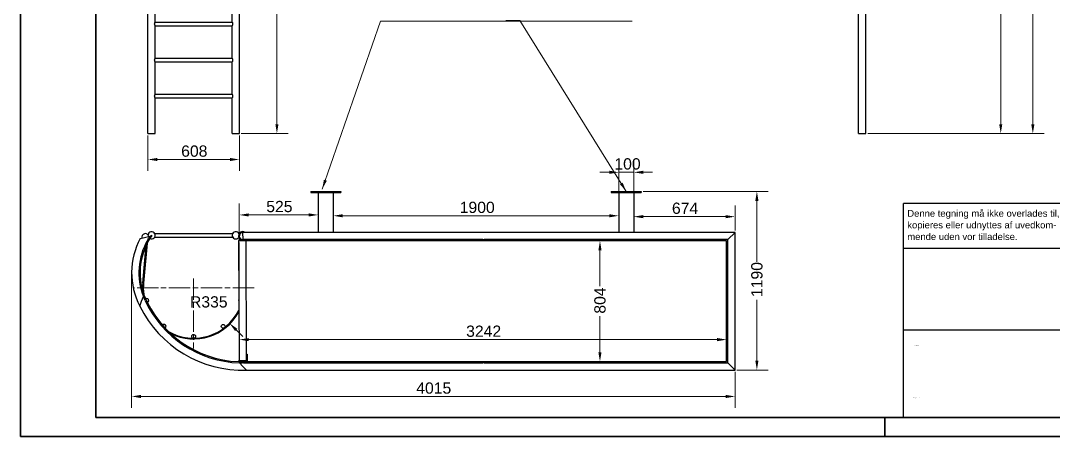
# Model space of a CAD drawing. Header units: millimetres. Extents: x 0 to 10500, y 0 to 7425.
# Drawn here: x 0 to 6872, y 0 to 2769 of the extents above; entities that cross this region are included whole.
import ezdxf
from ezdxf.enums import TextEntityAlignment as Align

# ---------------------------------------------------------------- set-up
doc = ezdxf.new("R2018")
doc.units = ezdxf.units.MM
doc.header["$LTSCALE"] = 25
doc.linetypes.add('CHAIN', pattern=[0.3543, 0.2362, -0.0295, 0.0591, -0.0295])
doc.layers.get('0').update_dxf_attribs({"lineweight": 18})
for name, color, linetype, lineweight in [('Border', 7, 'Continuous', 35), ('Center Mark', 7, 'Continuous', 18), ('Dimension', 7, 'Continuous', 18), ('Symbol', 7, 'Continuous', 18), ('Title', 7, 'Continuous', 25), ('Visible', 7, 'Continuous', 25)]:
    doc.layers.add(name, color=color, linetype=linetype, lineweight=lineweight)
doc.styles.get("Standard").update_dxf_attribs({"font": 'arial.ttf'})
doc.styles.add('Text Style72', font='arial.ttf')
doc.styles.add('Title', font='arial.ttf')
doc.dimstyles.new('Default - Method 2a$7', dxfattribs={"dimscale": 25, "dimtxt": 3, "dimasz": 2.5, "dimexe": 3, "dimexo": 0.5, "dimgap": 0.7, "dimtad": 0, "dimtoh": 1, "dimdec": 1, "dimrnd": 1e-08, "dimtxsty": 'Title', "dimcen": 0.09, "dimdle": 10, "dimclrd": 256, "dimclre": 256, "dimclrt": 7, "dimazin": 2, "dimtfac": 0.833333, "dimtdec": 1, "dimtmove": 0, "dimatfit": 3, "dimfxl": 1, "dimtolj": 1, "dimlwd": -1, "dimlwe": -1, "dimarcsym": 0})
doc.dimstyles.new('Default - Method 2b', dxfattribs={"dimscale": 25, "dimtxt": 3, "dimasz": 2.5, "dimexe": 3, "dimexo": 0.5, "dimgap": 0.7, "dimtad": 0, "dimtoh": 1, "dimdec": 1, "dimrnd": 1e-08, "dimtxsty": 'Title', "dimcen": 0.09, "dimdle": 10, "dimclrd": 256, "dimclre": 256, "dimclrt": 7, "dimadec": 0, "dimazin": 2, "dimtfac": 0.833333, "dimtdec": 1, "dimtmove": 0, "dimatfit": 3, "dimfxl": 1, "dimtolj": 1, "dimlwd": -1, "dimlwe": -1, "dimarcsym": 0})

# ---------------------------------------------------------------- blocks, each defined once
blk = doc.blocks.new('Borders Bigadan Border')
at = {"layer": 'Border'}
for p, q in [((0, 0), (0, 297)), ((20, 292), (20, 5)), ((20, 5), (415, 5)), ((230, 5), (230, 0)), ((420, 0), (0, 0))]:
    blk.add_line(p, q, dxfattribs=at)
blk = doc.blocks.new('Title Blocks Title')
at = {"layer": 'Title'}
for p, q in [((205, 62), (25, 62)), ((25, 50), (25, 62)), ((205, 50), (25, 50)), ((25, 5), (25, 50)), ((25, 28.36), (132.5, 28.36))]:
    blk.add_line(p, q, dxfattribs=at)
at = {"layer": 'Title', "style": 'Text Style72'}
for s, p in [('Denne tegning må ikke overlades til,', (26, 58.5)), ('kopieres eller udnyttes af uvedkom-', (26, 55.4)), ('mende uden vor tilladelse.', (26, 52.3))]:
    blk.add_text(s, height=1.8, dxfattribs=at).set_placement(p)
at = {"layer": 'Title', "color": 1, "lineweight": 5, "true_color": 0xff0000, "flags": 253}
blk.add_attdef('STATUS', text='', height=6.2, dxfattribs=at).set_placement((169, 40.36), align=Align.MIDDLE_CENTER)
at = {"layer": 'Title', "lineweight": 30, "flags": 104}
for tag, height, p in [('Initial_View_Scale', 2.39, (158.62, 31.36)), ('Sheet_Size', 2.4, (158.62, 25.36)), ('REVISION_NUMBER', 3.5, (200, 15)), ('CREATION_DATE', 2, (157.5, 7.5))]:
    blk.add_attdef(tag, text='', height=height, dxfattribs=at).set_placement(p, align=Align.MIDDLE_CENTER)
for tag, p in [('PROJECT', (27.5, 24.3)), ('TITLE', (27.5, 17.3)), ('DESCRIPTION', (27.5, 10.3))]:
    blk.add_attdef(tag, text='', height=2.8, dxfattribs=at).set_placement(p, align=Align.TOP_LEFT)
blk.add_attdef('PART_NUMBER', text='', height=3.5, dxfattribs=at).set_placement((135.5, 15), align=Align.MIDDLE_LEFT)
blk = doc.blocks.new('*D26')
at = {"layer": 'Defpoints', "color": 0, "transparency": 16777216}
for p in [(3854.9, 1302), (3854.9, 498), (3854.9, 498)]:
    blk.add_point(p, dxfattribs=at)
at = {"layer": 'Dimension', "transparency": 16777216}
for p, q in [((3854.9, 1239.5), (3854.9, 1000.2)), ((3854.9, 560.5), (3854.9, 799.7))]:
    blk.add_line(p, q, dxfattribs=at)
for points in [[(3844.4, 1239.5), (3865.3, 1239.5), (3854.9, 1302)], [(3844.4, 560.5), (3865.3, 560.5), (3854.9, 498)]]:
    blk.add_solid(points, dxfattribs=at)
at = {"layer": 'Dimension', "color": 7, "transparency": 16777216, "insert": (3893.1, 817.2), "char_height": 75, "attachment_point": 7, "rotation": 90, "style": 'Title'}
blk.add_mtext('\\A1;804', dxfattribs=at)
blk = doc.blocks.new('*D27')
at = {"layer": 'Defpoints', "color": 0, "transparency": 16777216}
for p in [(1455, 1304.5), (4697, 644.3), (4697, 644.3)]:
    blk.add_point(p, dxfattribs=at)
at = {"layer": 'Dimension', "transparency": 16777216}
for p, q in [((1455, 1292), (1455, 569.3)), ((1517.5, 644.3), (4634.5, 644.3))]:
    blk.add_line(p, q, dxfattribs=at)
for points in [[(1517.5, 654.8), (1517.5, 633.9), (1455, 644.3)], [(4634.5, 654.8), (4634.5, 633.9), (4697, 644.3)]]:
    blk.add_solid(points, dxfattribs=at)
at = {"layer": 'Dimension', "color": 7, "transparency": 16777216, "insert": (2964.4, 661.8), "char_height": 75, "attachment_point": 7, "style": 'Title'}
blk.add_mtext('\\A1;3242', dxfattribs=at)
blk = doc.blocks.new('*D28')
at = {"layer": 'Defpoints', "color": 0, "transparency": 16777216}
for p in [(4130, 1631), (4899.2, 1631), (4753.7, 441.3)]:
    blk.add_point(p, dxfattribs=at)
at = {"layer": 'Dimension', "transparency": 16777216}
for p, q in [((4142.5, 1631), (4974.2, 1631)), ((4899.2, 1568.5), (4899.2, 1162)), ((4899.2, 503.8), (4899.2, 910.3)), ((4766.2, 441.3), (4974.2, 441.3))]:
    blk.add_line(p, q, dxfattribs=at)
for points in [[(4888.7, 1568.5), (4909.6, 1568.5), (4899.2, 1631)], [(4888.7, 503.8), (4909.6, 503.8), (4899.2, 441.3)]]:
    blk.add_solid(points, dxfattribs=at)
at = {"layer": 'Dimension', "color": 7, "transparency": 16777216, "insert": (4937.4, 927.8), "char_height": 75, "attachment_point": 7, "rotation": 90, "style": 'Title'}
blk.add_mtext('\\A1;1190', dxfattribs=at)
blk = doc.blocks.new('*D29')
at = {"layer": 'Defpoints', "color": 0, "transparency": 16777216}
for p in [(738.7, 1092.9), (4753.7, 441.3), (4753.7, 265.7)]:
    blk.add_point(p, dxfattribs=at)
at = {"layer": 'Dimension', "transparency": 16777216}
for p, q in [((738.7, 1080.4), (738.7, 190.7)), ((4753.7, 428.8), (4753.7, 190.7)), ((801.2, 265.7), (4691.2, 265.7))]:
    blk.add_line(p, q, dxfattribs=at)
for points in [[(801.2, 276.1), (801.2, 255.2), (738.7, 265.7)], [(4691.2, 276.1), (4691.2, 255.2), (4753.7, 265.7)]]:
    blk.add_solid(points, dxfattribs=at)
at = {"layer": 'Dimension', "color": 7, "transparency": 16777216, "insert": (2632.4, 283.2), "char_height": 75, "attachment_point": 7, "style": 'Title'}
blk.add_mtext('\\A1;4015', dxfattribs=at)
blk = doc.blocks.new('*D30')
at = {"layer": 'Defpoints', "color": 0, "transparency": 16777216}
for p in [(4080, 1491.1), (4080, 1463.1), (4753.7, 1358.6)]:
    blk.add_point(p, dxfattribs=at)
at = {"layer": 'Dimension', "transparency": 16777216}
for p, q in [((4753.7, 1371.1), (4753.7, 1538.1)), ((4691.2, 1463.1), (4142.5, 1463.1))]:
    blk.add_line(p, q, dxfattribs=at)
for points in [[(4142.5, 1473.5), (4142.5, 1452.7), (4080, 1463.1)], [(4691.2, 1473.5), (4691.2, 1452.7), (4753.7, 1463.1)]]:
    blk.add_solid(points, dxfattribs=at)
at = {"layer": 'Dimension', "color": 7, "transparency": 16777216, "insert": (4333.9, 1480.6), "char_height": 75, "attachment_point": 7, "style": 'Title'}
blk.add_mtext('\\A1;674', dxfattribs=at)
blk = doc.blocks.new('*D31')
at = {"layer": 'Defpoints', "color": 0, "transparency": 16777216}
for p in [(3980, 1758.5), (3980, 1623), (4080, 1623)]:
    blk.add_point(p, dxfattribs=at)
at = {"layer": 'Dimension', "transparency": 16777216}
for p, q in [((3980, 1635.5), (3980, 1833.5)), ((4080, 1635.5), (4080, 1833.5)), ((3917.5, 1758.5), (3855, 1758.5)), ((4080, 1758.5), (3980, 1758.5)), ((4142.5, 1758.5), (4205, 1758.5))]:
    blk.add_line(p, q, dxfattribs=at)
for points in [[(3917.5, 1768.9), (3917.5, 1748.1), (3980, 1758.5)], [(4142.5, 1768.9), (4142.5, 1748.1), (4080, 1758.5)]]:
    blk.add_solid(points, dxfattribs=at)
at = {"layer": 'Dimension', "color": 7, "transparency": 16777216, "insert": (3950.8, 1776), "char_height": 75, "attachment_point": 7, "style": 'Title'}
blk.add_mtext('\\A1;100', dxfattribs=at)
blk = doc.blocks.new('*D32')
at = {"layer": 'Defpoints', "color": 0, "transparency": 16777216}
for p in [(2080, 1469), (2080, 1469), (3980, 1469)]:
    blk.add_point(p, dxfattribs=at)
at = {"layer": 'Dimension', "transparency": 16777216}
blk.add_line((3917.5, 1469), (2142.5, 1469), dxfattribs=at)
for points in [[(2142.5, 1479.4), (2142.5, 1458.6), (2080, 1469)], [(3917.5, 1479.4), (3917.5, 1458.6), (3980, 1469)]]:
    blk.add_solid(points, dxfattribs=at)
at = {"layer": 'Dimension', "color": 7, "transparency": 16777216, "insert": (2921.6, 1486.5), "char_height": 75, "attachment_point": 7, "style": 'Title'}
blk.add_mtext('\\A1;1900', dxfattribs=at)
blk = doc.blocks.new('*D33')
at = {"layer": 'Defpoints', "color": 0, "transparency": 16777216}
for p in [(1980, 1474.7), (1980, 1474.7), (1455, 1310)]:
    blk.add_point(p, dxfattribs=at)
at = {"layer": 'Dimension', "transparency": 16777216}
for p, q in [((1455, 1322.5), (1455, 1549.7)), ((1517.5, 1474.7), (1917.5, 1474.7))]:
    blk.add_line(p, q, dxfattribs=at)
for points in [[(1517.5, 1485.1), (1517.5, 1464.3), (1455, 1474.7)], [(1917.5, 1485.1), (1917.5, 1464.3), (1980, 1474.7)]]:
    blk.add_solid(points, dxfattribs=at)
at = {"layer": 'Dimension', "color": 7, "transparency": 16777216, "insert": (1634.3, 1492.2), "char_height": 75, "attachment_point": 7, "style": 'Title'}
blk.add_mtext('\\A1;525', dxfattribs=at)
blk = doc.blocks.new('*D34')
at = {"layer": 'Defpoints', "color": 0, "transparency": 16777216}
for p in [(847.2, 2016.3), (1455.2, 2016.3), (1455.2, 1843.7)]:
    blk.add_point(p, dxfattribs=at)
at = {"layer": 'Dimension', "transparency": 16777216}
for p, q in [((847.2, 2003.8), (847.2, 1768.7)), ((1455.2, 2003.8), (1455.2, 1768.7)), ((909.7, 1843.7), (1392.7, 1843.7))]:
    blk.add_line(p, q, dxfattribs=at)
for points in [[(909.7, 1854.1), (909.7, 1833.3), (847.2, 1843.7)], [(1392.7, 1854.1), (1392.7, 1833.3), (1455.2, 1843.7)]]:
    blk.add_solid(points, dxfattribs=at)
at = {"layer": 'Dimension', "color": 7, "transparency": 16777216, "insert": (1068.1, 1861.2), "char_height": 75, "attachment_point": 7, "style": 'Title'}
blk.add_mtext('\\A1;608', dxfattribs=at)
blk = doc.blocks.new('*D35')
at = {"layer": 'Defpoints', "color": 0, "transparency": 16777216}
for p in [(1479.1, 5936.3), (1455.2, 2016.3), (1705.2, 2016.3)]:
    blk.add_point(p, dxfattribs=at)
at = {"layer": 'Dimension', "transparency": 16777216}
for p, q in [((1705.2, 5873.8), (1705.2, 4105.6)), ((1705.2, 2078.8), (1705.2, 3846.9)), ((1467.7, 2016.3), (1780.2, 2016.3))]:
    blk.add_line(p, q, dxfattribs=at)
for points in [[(1694.8, 5873.8), (1715.6, 5873.8), (1705.2, 5936.3)], [(1694.8, 2078.8), (1715.6, 2078.8), (1705.2, 2016.3)]]:
    blk.add_solid(points, dxfattribs=at)
at = {"layer": 'Dimension', "color": 7, "transparency": 16777216, "insert": (1743.5, 3864.4), "char_height": 75, "attachment_point": 7, "rotation": 90, "style": 'Title'}
blk.add_mtext('\\A1;3920', dxfattribs=at)
blk = doc.blocks.new('*D39')
at = {"layer": 'Defpoints', "color": 0, "transparency": 16777216}
for p in [(6473.1, 7060.4), (5624, 2016.3), (6735.3, 2016.3)]:
    blk.add_point(p, dxfattribs=at)
at = {"layer": 'Dimension', "transparency": 16777216}
for p, q in [((6485.6, 7060.4), (6810.3, 7060.4)), ((6735.3, 6997.9), (6735.3, 4667.7)), ((6735.3, 2078.8), (6735.3, 4409)), ((5636.5, 2016.3), (6810.3, 2016.3))]:
    blk.add_line(p, q, dxfattribs=at)
for points in [[(6724.8, 6997.9), (6745.7, 6997.9), (6735.3, 7060.4)], [(6724.8, 2078.8), (6745.7, 2078.8), (6735.3, 2016.3)]]:
    blk.add_solid(points, dxfattribs=at)
at = {"layer": 'Dimension', "color": 7, "transparency": 16777216, "insert": (6773.5, 4426.5), "char_height": 75, "attachment_point": 7, "rotation": 90, "style": 'Title'}
blk.add_mtext('\\A1;5044', dxfattribs=at)
blk = doc.blocks.new('*D41')
at = {"layer": 'Defpoints', "color": 0, "transparency": 16777216}
for p in [(1151.2, 988.6), (1389.7, 753.2)]:
    blk.add_point(p, dxfattribs=at)
at = {"layer": 'Dimension', "transparency": 16777216}
blk.add_line((1434.1, 709.3), (1478.6, 665.4), dxfattribs=at)
blk.add_solid([(1441.5, 716.8), (1426.8, 701.9), (1389.7, 753.2)], dxfattribs=at)
at = {"layer": 'Dimension', "color": 7, "transparency": 16777216, "insert": (1126.6, 857.1), "char_height": 75, "attachment_point": 7, "style": 'Title'}
blk.add_mtext('\\A1;R335', dxfattribs=at)
blk = doc.blocks.new('*D42')
at = {"layer": 'Defpoints', "color": 0, "transparency": 16777216}
for p in [(6448.6, 5926.3), (5624, 2016.3), (6521.9, 2016.3)]:
    blk.add_point(p, dxfattribs=at)
at = {"layer": 'Dimension', "transparency": 16777216}
for p, q in [((6461.1, 5926.3), (6596.9, 5926.3)), ((6521.9, 5863.8), (6521.9, 4100.6)), ((6521.9, 2078.8), (6521.9, 3841.9)), ((5636.5, 2016.3), (6596.9, 2016.3))]:
    blk.add_line(p, q, dxfattribs=at)
for points in [[(6511.5, 5863.8), (6532.3, 5863.8), (6521.9, 5926.3)], [(6511.5, 2078.8), (6532.3, 2078.8), (6521.9, 2016.3)]]:
    blk.add_solid(points, dxfattribs=at)
at = {"layer": 'Dimension', "color": 7, "transparency": 16777216, "insert": (6560.2, 3859.4), "char_height": 75, "attachment_point": 7, "rotation": 90, "style": 'Title'}
blk.add_mtext('\\A1;3910', dxfattribs=at)

msp = doc.modelspace()

# ---------------------------------------------------------------- linework, layer by layer
at = {"layer": 'Center Mark', "linetype": 'CHAIN', "ltscale": 23.990969}
for p, q in [((1151.18, 1051.06), (1151.18, 586.03)), ((1553.71, 988.56), (748.65, 988.56))]:
    msp.add_line(p, q, dxfattribs=at)
at = {"layer": 'Visible'}
for p, q in [((5575.97, 2016.27), (5575.97, 5916.27)), ((847.18, 2016.27), (847.18, 4016.27)), ((1455.18, 2016.27), (1455.18, 4016.27)), ((5623.97, 2016.27), (5623.97, 4016.27)), ((895.18, 2758.77), (895.18, 2973.77)), ((1407.18, 2758.77), (1407.18, 2973.77)), ((895.18, 2758.77), (1407.18, 2758.77)), ((895.18, 2733.77), (1407.18, 2733.77)), ((895.18, 2518.77), (895.18, 2733.77)), ((1407.18, 2518.77), (1407.18, 2733.77)), ((895.18, 2518.77), (1407.18, 2518.77)), ((895.18, 2493.77), (1407.18, 2493.77)), ((895.18, 2278.77), (895.18, 2493.77)), ((1407.18, 2278.77), (1407.18, 2493.77)), ((895.18, 2278.77), (1407.18, 2278.77)), ((895.18, 2253.77), (1407.18, 2253.77)), ((895.18, 2016.27), (895.18, 2253.77)), ((1407.18, 2016.27), (1407.18, 2253.77)), ((847.18, 2016.27), (895.18, 2016.27)), ((1407.18, 2016.27), (1455.18, 2016.27)), ((5575.97, 2016.27), (5623.97, 2016.27)), ((1929.98, 1630.97), (1929.98, 1622.97)), ((1929.98, 1630.97), (2129.98, 1630.97)), ((1929.98, 1622.97), (2129.98, 1622.97)), ((1979.98, 1622.97), (1979.98, 1358.65)), ((2079.98, 1622.97), (2079.98, 1358.65)), ((2129.98, 1630.97), (2129.98, 1622.97)), ((3929.98, 1630.97), (3929.98, 1622.97)), ((3929.98, 1630.97), (4129.98, 1630.97)), ((3929.98, 1622.97), (4129.98, 1622.97)), ((3979.98, 1622.97), (3979.98, 1358.65)), ((4079.98, 1622.97), (4079.98, 1358.65)), ((4129.98, 1630.97), (4129.98, 1622.97)), ((795.48, 1317.68), (861.7, 1334.28)), ((872.67, 1337.03), (861.7, 1334.28)), ((891.67, 1351.06), (1410.7, 1351.06)), ((891.67, 1326.06), (1410.7, 1326.06)), ((1454.98, 1309.97), (1462.19, 1309.97)), ((1454.98, 1304.52), (1454.98, 1309.97)), ((1455.18, 1338.56), (1455.39, 1338.56)), ((1455.26, 1337.78), (1455.18, 1338.56)), ((1456.46, 1324.83), (1456.34, 1326.13)), ((1457.84, 1309.97), (1457.45, 1314.11)), ((1462.22, 1316.88), (1462.27, 1316.34)), ((1475, 1309.97), (1479.13, 1309.97)), ((1479.9, 1310.37), (1478.33, 1358.65)), ((4753.66, 1358.65), (1478.33, 1358.65)), ((1479.13, 1309.97), (1479.92, 1309.97)), ((1479.9, 1310.37), (1483.54, 1310.37)), ((1479.92, 1309.97), (1479.92, 1309.98)), ((3075.57, 1310.37), (1483.54, 1310.37)), ((3075.57, 1310.37), (3084.39, 1310.37)), ((4705.39, 1310.37), (3084.39, 1310.37)), ((4753.66, 1358.65), (4705.39, 1310.37)), ((4705.39, 489.56), (4705.39, 1310.37)), ((4753.66, 441.29), (4753.66, 1358.65)), ((812.61, 1019.97), (836.25, 1274.84)), ((842.42, 1287.24), (817.59, 1019.51)), ((1449.76, 1302.49), (1453.11, 506.5)), ((1451.75, 1304.5), (1497.75, 1304.7)), ((1503.11, 506.71), (1499.76, 1302.7)), ((4696.98, 1301.97), (1499.76, 1301.97)), ((4696.98, 497.97), (4696.98, 1301.97)), ((792.79, 867.49), (804.88, 899.71)), ((804.88, 899.71), (816.77, 931.41)), ((1454.98, 497.56), (1447.39, 497.56)), ((1454.98, 497.97), (1454.98, 504.51)), ((1454.98, 497.97), (1503.14, 497.97)), ((1454.98, 497.56), (1454.98, 497.97)), ((1455.12, 504.51), (1501.12, 504.7)), ((1479.33, 465.62), (1455.39, 489.56)), ((1455.39, 489.56), (1474.72, 489.56)), ((1483.54, 489.56), (1474.72, 489.56)), ((1483.54, 489.56), (3075.57, 489.56)), ((1501.12, 504.7), (1503.12, 504.71)), ((1502.93, 548.45), (1507.93, 548.47)), ((1503.12, 504.71), (1503.18, 489.56)), ((1507.93, 548.47), (1508.18, 489.56)), ((1508.14, 497.97), (4696.98, 497.97)), ((3084.39, 489.56), (3075.57, 489.56)), ((3084.39, 489.56), (4705.39, 489.56)), ((4753.66, 441.29), (4705.39, 489.56)), ((1503.66, 441.29), (1479.33, 465.62)), ((1503.66, 441.29), (4753.66, 441.29))]:
    msp.add_line(p, q, dxfattribs=at)
for centre in [(1347.51, 732.71), (1151.18, 666.06)]:
    msp.add_circle(centre, 12.5, dxfattribs=at)
for centre, radius, start, end in [((1223.23, 1090.02), 484.56, 151.977591, 207.339062), ((1223.23, 1090.02), 436.31, 149.978468, 201.317767), ((1223.23, 1090.02), 428.85, 144.831411, 200.192882), ((829.13, 1326.12), 24.15, 14.075771, 194.075771), ((829.13, 1326.12), 24.15, 312.538921, 345.612622), ((871.18, 1338.56), 24, 241.373889, 172.032152), ((1223.23, 1090.02), 436.31, 145.956296, 148.173075), ((1431.18, 1338.56), 24, 23.560555, 325.842568), ((1479.13, 1334.12), 29.5, 56.258758, 306.40301), ((1479.13, 1334.12), 24.5, 91.868958, 284.275723), ((1431.18, 1338.56), 24, 347.74233, 1.660794), ((1479.13, 1334.12), 24.15, 91.868958, 280.528066), ((3079.98, 1334.12), 24.15, 259.471934, 280.528066), ((1451.76, 1302.5), 2, 90.24085, 180.24085), ((1497.76, 1302.7), 2, 0.24085, 90.24085), ((1151.18, 988.56), 340.03, 174.7, 183.227798), ((1151.18, 988.56), 335.03, 174.7, 186.979296), ((1479.13, 1206.3), 717.14, 202.539906, 203.952645), ((1479.13, 1206.3), 709.46, 201.87313, 267.435888), ((804.98, 899.97), 24.15, 9.891514, 38.98297), ((1479.13, 1206.3), 717.14, 204.921839, 268.102665), ((839.67, 905.09), 12.5, 283.653999, 126.790664), ((1462.7, 905.09), 12.5, 154.541365, 205.940335), ((1479.13, 1206.3), 765.41, 206.273845, 271.836603), ((1151.18, 988.56), 335.03, 240.047121, 333.765418), ((1151.18, 988.56), 340.03, 243.189125, 332.120942), ((954.86, 732.71), 12.5, 298.932947, 145.252912), ((1455.11, 506.51), 2, 180.24085, 270.24085), ((1479.13, 465.82), 24.15, 79.471934, 100.528066), ((1501.11, 506.7), 2, 270.24085, 0.24085), ((3079.98, 465.82), 24.15, 79.471934, 100.528066)]:
    msp.add_arc(centre, radius, start, end, dxfattribs=at)
for points in [[(895.18, 2733.77), (895.18, 2733.77), (895.14, 2733.85), (894.98, 2734.17), (894.85, 2734.42), (894.38, 2735.38), (893.93, 2736.34), (893.06, 2738.53), (892.58, 2739.91), (892.06, 2742.21), (891.91, 2743.02), (891.72, 2744.64), (891.67, 2745.47), (891.67, 2747.08), (891.72, 2747.9), (891.91, 2749.53), (892.06, 2750.33), (892.58, 2752.63), (893.06, 2754.02), (893.93, 2756.2), (894.38, 2757.16), (894.85, 2758.12), (894.98, 2758.37), (895.14, 2758.69), (895.18, 2758.77), (895.18, 2758.77)], [(1407.18, 2758.77), (1407.18, 2758.77), (1407.23, 2758.69), (1407.39, 2758.37), (1407.52, 2758.12), (1407.99, 2757.16), (1408.44, 2756.2), (1409.31, 2754.02), (1409.78, 2752.63), (1410.31, 2750.33), (1410.46, 2749.53), (1410.65, 2747.9), (1410.7, 2747.08), (1410.7, 2745.47), (1410.65, 2744.64), (1410.46, 2743.02), (1410.31, 2742.21), (1409.78, 2739.91), (1409.31, 2738.53), (1408.44, 2736.34), (1407.99, 2735.38), (1407.52, 2734.42), (1407.39, 2734.17), (1407.23, 2733.85), (1407.18, 2733.77), (1407.18, 2733.77)], [(895.18, 2493.77), (895.18, 2493.77), (895.14, 2493.85), (894.98, 2494.17), (894.85, 2494.42), (894.38, 2495.38), (893.93, 2496.34), (893.06, 2498.53), (892.58, 2499.91), (892.06, 2502.21), (891.91, 2503.02), (891.72, 2504.64), (891.67, 2505.47), (891.67, 2507.08), (891.72, 2507.9), (891.91, 2509.53), (892.06, 2510.33), (892.58, 2512.63), (893.06, 2514.02), (893.93, 2516.2), (894.38, 2517.16), (894.85, 2518.12), (894.98, 2518.37), (895.14, 2518.69), (895.18, 2518.77), (895.18, 2518.77)], [(1407.18, 2518.77), (1407.18, 2518.77), (1407.23, 2518.69), (1407.39, 2518.37), (1407.52, 2518.12), (1407.99, 2517.16), (1408.44, 2516.2), (1409.31, 2514.02), (1409.78, 2512.63), (1410.31, 2510.33), (1410.46, 2509.53), (1410.65, 2507.9), (1410.7, 2507.08), (1410.7, 2505.47), (1410.65, 2504.64), (1410.46, 2503.02), (1410.31, 2502.21), (1409.78, 2499.91), (1409.31, 2498.53), (1408.44, 2496.34), (1407.99, 2495.38), (1407.52, 2494.42), (1407.39, 2494.17), (1407.23, 2493.85), (1407.18, 2493.77), (1407.18, 2493.77)], [(895.18, 2253.77), (895.18, 2253.77), (895.14, 2253.85), (894.98, 2254.17), (894.85, 2254.42), (894.38, 2255.38), (893.93, 2256.34), (893.06, 2258.53), (892.58, 2259.91), (892.06, 2262.21), (891.91, 2263.02), (891.72, 2264.64), (891.67, 2265.47), (891.67, 2267.08), (891.72, 2267.9), (891.91, 2269.53), (892.06, 2270.33), (892.58, 2272.63), (893.06, 2274.02), (893.93, 2276.2), (894.38, 2277.16), (894.85, 2278.12), (894.98, 2278.37), (895.14, 2278.69), (895.18, 2278.77), (895.18, 2278.77)], [(1407.18, 2278.77), (1407.18, 2278.77), (1407.23, 2278.69), (1407.39, 2278.37), (1407.52, 2278.12), (1407.99, 2277.16), (1408.44, 2276.2), (1409.31, 2274.02), (1409.78, 2272.63), (1410.31, 2270.33), (1410.46, 2269.53), (1410.65, 2267.9), (1410.7, 2267.08), (1410.7, 2265.47), (1410.65, 2264.64), (1410.46, 2263.02), (1410.31, 2262.21), (1409.78, 2259.91), (1409.31, 2258.53), (1408.44, 2256.34), (1407.99, 2255.38), (1407.52, 2254.42), (1407.39, 2254.17), (1407.23, 2253.85), (1407.18, 2253.77), (1407.18, 2253.77)]]:
    msp.add_open_spline(points, degree=3, knots=[1.9257848, 1.9257848, 1.9257848, 1.9257848, 2.1661114, 2.1661114, 2.406438, 2.406438, 2.8870911, 2.8870911, 3.3693304, 3.3693304, 3.61045, 3.61045, 3.8515697, 3.8515697, 4.0926893, 4.0926893, 4.333809, 4.333809, 4.8160483, 4.8160483, 5.2967014, 5.2967014, 5.5370279, 5.5370279, 5.7773545, 5.7773545, 5.7773545, 5.7773545], dxfattribs=at)
for points in [[(845.46, 1308.32), (847.75, 1312.29), (850.1, 1316.22), (852.52, 1320.12)], [(828.77, 904.12), (827.07, 907.78), (825.39, 911.46), (823.75, 915.16)]]:
    msp.add_open_spline(points, degree=3, dxfattribs=at)

# ---------------------------------------------------------------- block references
at = {"xscale": 25, "yscale": 25, "zscale": 25}
msp.add_blockref('Borders Bigadan Border', (0, 0), dxfattribs=at)
ref = msp.add_blockref('Title Blocks Title', (5250, 0), dxfattribs=dict(xscale=25, yscale=25, zscale=25))
lines = msp.add_mtext('Inspection platform 2500x800', dxfattribs={"layer": 'Title', "insert": (5937.5, 257.5), "char_height": 2.5, "attachment_point": 1})
ref.add_attrib('DESCRIPTION', '', (5937.5, 257.5), dxfattribs={"flags": 104}).embed_mtext(lines)
lines = msp.add_mtext('4003 - Nurmo Bioenergia', dxfattribs={"layer": 'Title', "insert": (5937.5, 607.5), "char_height": 2.5, "attachment_point": 1})
ref.add_attrib('PROJECT', '', (5937.5, 607.5), dxfattribs={"flags": 104}).embed_mtext(lines)
lines = msp.add_mtext('Released', dxfattribs={"layer": 'Title', "color": 1, "true_color": 0xff0000, "insert": (0, 0, 1), "char_height": 2.5, "attachment_point": 1, "rotation": 90})
ref.add_attrib('STATUS', '', (0, 0, 1), dxfattribs={"flags": 90}).embed_mtext(lines)

# ---------------------------------------------------------------- dimensions: what is measured, and where the dimension line sits
at = {"layer": 'Dimension'}
for base, p1, p2, angle, override, picture, middle in [((6735.26, 2016.27), (6473.11, 7060.42), (5623.97, 2016.27), 270, {"dimgap": 0.7, "dimtoh": 0, "dimdec": 0, "dimtol": 0, "dimlim": 0, "dimtp": 0, "dimtm": 0, "dimtdec": 1, "dimtofl": 0, "dimatfit": 1}, '*D39', (6735.26, 4538.35)), ((1705.18, 2016.27), (1479.13, 5936.27), (1455.18, 2016.27), 90, {"dimgap": 0.7, "dimtoh": 0, "dimdec": 1, "dimse1": 1, "dimtol": 0, "dimlim": 0, "dimtp": 0, "dimtm": 0, "dimtdec": 1, "dimtofl": 0, "dimatfit": 1}, '*D35', (1705.18, 3976.27)), ((6521.92, 2016.27), (6448.57, 5926.27), (5623.97, 2016.27), 270, {"dimgap": 0.7, "dimtoh": 0, "dimdec": 1, "dimtol": 0, "dimlim": 0, "dimtp": 0, "dimtm": 0, "dimtdec": 1, "dimtofl": 0, "dimatfit": 1}, '*D42', (6521.92, 3971.27)), ((3979.98, 1758.48), (4079.98, 1622.97), (3979.98, 1622.97), 180, {"dimgap": 0.7, "dimtad": 1, "dimtoh": 0, "dimdec": 1, "dimtol": 0, "dimlim": 0, "dimtp": 0, "dimtm": 0, "dimtdec": 1, "dimtofl": 1, "dimatfit": 1}, '*D31', (4029.98, 1758.48)), ((2079.98, 1469.01), (3979.98, 1469.01), (2079.98, 1469.01), 180, {"dimgap": 0.7, "dimtad": 1, "dimtoh": 0, "dimdec": 1, "dimse1": 1, "dimse2": 1, "dimtol": 0, "dimlim": 0, "dimtp": 0, "dimtm": 0, "dimtdec": 1, "dimtofl": 0, "dimatfit": 1}, '*D32', (3029.98, 1469.01)), ((4899.15, 1630.97), (4753.66, 441.29), (4129.98, 1630.97), 270, {"dimgap": 0.7, "dimtoh": 0, "dimdec": 0, "dimtol": 0, "dimlim": 0, "dimtp": 0, "dimtm": 0, "dimtdec": 1, "dimtofl": 0, "dimatfit": 1}, '*D28', (4899.15, 1036.13)), ((3854.85, 497.97), (3854.85, 1301.97), (3854.85, 497.97), 90, {"dimgap": 0.7, "dimtoh": 0, "dimdec": 1, "dimse1": 1, "dimse2": 1, "dimtol": 0, "dimlim": 0, "dimtp": 0, "dimtm": 0, "dimtdec": 1, "dimtofl": 0, "dimatfit": 1}, '*D26', (3854.85, 899.97))]:
    dim = msp.add_linear_dim(base=base, p1=p1, p2=p2, angle=angle, dimstyle='Default - Method 2b', override=override, dxfattribs=at)
    dim.commit()
    dim.dimension.update_dxf_attribs({"geometry": picture, "text_midpoint": middle, "dimtype": 160})
for base, p1, p2, override, picture, middle in [((1455.18, 1843.73), (847.18, 2016.27), (1455.18, 2016.27), {"dimgap": 0.7, "dimtad": 1, "dimtoh": 0, "dimdec": 1, "dimtol": 0, "dimlim": 0, "dimtp": 0, "dimtm": 0, "dimtdec": 1, "dimtofl": 0, "dimatfit": 1}, '*D34', (1151.18, 1843.73)), ((1979.98, 1474.7), (1454.98, 1309.97), (1979.98, 1474.7), {"dimgap": 0.7, "dimtad": 1, "dimtoh": 0, "dimdec": 1, "dimse2": 1, "dimtol": 0, "dimlim": 0, "dimtp": 0, "dimtm": 0, "dimtdec": 1, "dimtofl": 0, "dimatfit": 1}, '*D33', (1717.48, 1474.7)), ((4079.98, 1463.08), (4753.66, 1358.65), (4079.98, 1491.14), {"dimgap": 0.7, "dimtad": 1, "dimtoh": 0, "dimdec": 0, "dimse2": 1, "dimtol": 0, "dimlim": 0, "dimtp": 0, "dimtm": 0, "dimtdec": 1, "dimtofl": 0, "dimatfit": 1}, '*D30', (4416.82, 1463.08)), ((4696.98, 644.35), (1454.98, 1304.52), (4696.98, 644.35), {"dimgap": 0.7, "dimtad": 1, "dimtoh": 0, "dimdec": 1, "dimse2": 1, "dimtol": 0, "dimlim": 0, "dimtp": 0, "dimtm": 0, "dimtdec": 1, "dimtofl": 0, "dimatfit": 1}, '*D27', (3075.98, 644.35)), ((4753.66, 265.66), (738.68, 1092.91), (4753.66, 441.29), {"dimgap": 0.7, "dimtad": 1, "dimtoh": 0, "dimdec": 1, "dimtol": 0, "dimlim": 0, "dimtp": 0, "dimtm": 0, "dimtdec": 1, "dimtofl": 0, "dimatfit": 1}, '*D29', (2746.17, 265.66))]:
    dim = msp.add_linear_dim(base=base, p1=p1, p2=p2, dimstyle='Default - Method 2b', override=override, dxfattribs=at)
    dim.commit()
    dim.dimension.update_dxf_attribs({"geometry": picture, "text_midpoint": middle, "dimtype": 160})
dim = msp.add_radius_dim(center=(1151.18, 988.56), mpoint=(1389.65, 753.24), dimstyle='Default - Method 2b', override={"dimgap": 0.7, "dimtih": 1, "dimdec": 1, "dimlfac": 1, "dimcen": 0, "dimdle": 0, "dimtol": 0, "dimlim": 0, "dimtp": 0, "dimtm": 0, "dimtdec": 1, "dimtofl": 0, "dimtmove": 2}, dxfattribs=at)
dim.commit()
dim.dimension.update_dxf_attribs({"geometry": '*D41', "text_midpoint": (1245.59, 895.41), "dimtype": 164})

# ---------------------------------------------------------------- leaders
at = {"layer": 'Symbol', "annotation_type": 0, "has_hookline": 1}
for points, hookline_direction, text_width in [([(2007.15, 1647.02), (2395.59, 2765.57), (2458.09, 2765.57)], 0, 1610.15), ([(4029.98, 1630.97), (3321.2, 2768.52), (3258.7, 2768.52)], 1, 29.11)]:
    msp.add_leader(points, dimstyle='Default - Method 2a$7', override={"dimgap": 0, "dimtad": 1}, dxfattribs=dict(at, hookline_direction=hookline_direction, text_width=text_width))

doc.saveas('drawing.dxf')
